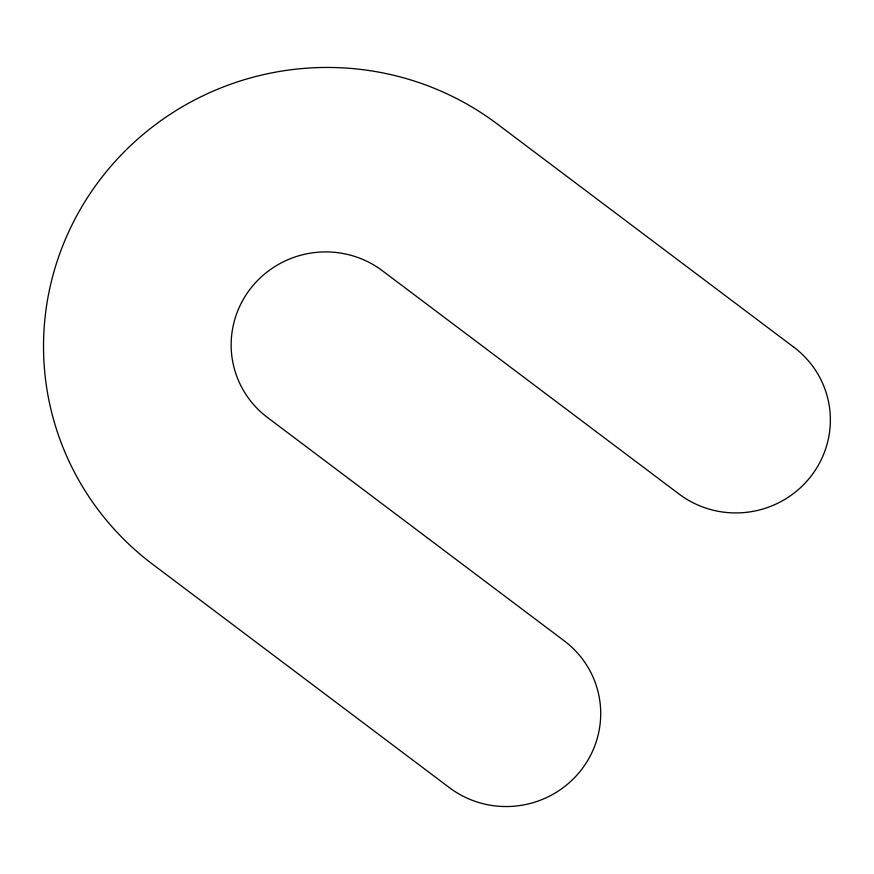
<?xml version="1.0" encoding="UTF-8"?>
<svg xmlns="http://www.w3.org/2000/svg" width="874" height="874" viewBox="0 0 874 874"><rect width="100%" height="100%" fill="white"/><g stroke="black" fill="none" stroke-linecap="round" stroke-linejoin="round"><path stroke-width="1.31" d="M793.963 347.295L497.186 123.933A281.69 276.424 -12.9 0 0 102.378 176.614A281.69 276.424 -12.9 0 0 152.721 564.353L449.487 787.714A93.9 92.141 -12.9 0 0 581.09 770.158A93.9 92.141 -12.9 0 0 564.309 640.915L267.542 417.543A93.9 92.141 -12.9 0 1 250.762 288.3A93.9 92.141 -12.9 0 1 382.364 270.732L679.142 494.105A93.9 92.141 -12.9 0 0 810.744 476.548A93.9 92.141 -12.9 0 0 793.963 347.295"/></g></svg>
